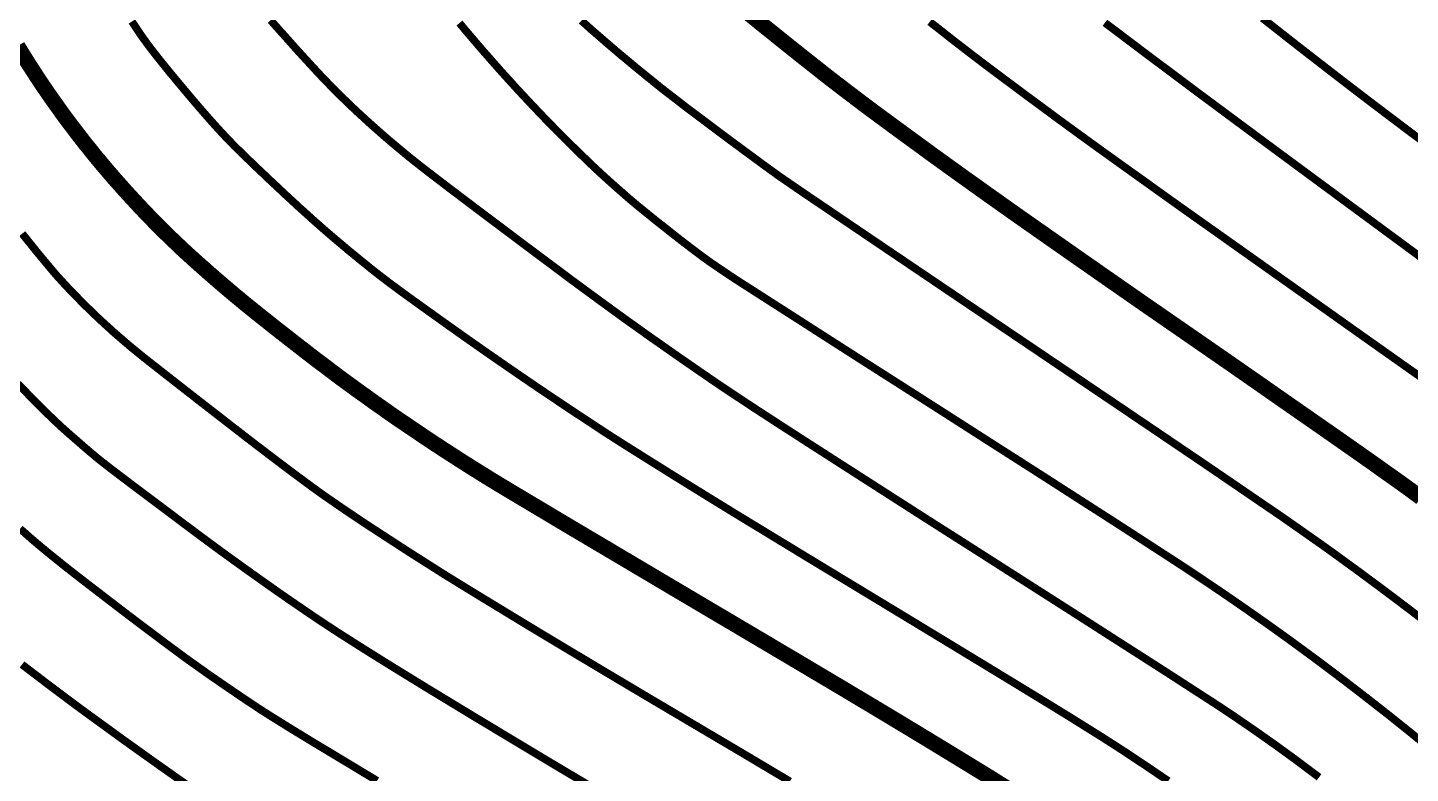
# Model space of a CAD drawing. Extents: x 36524600 to 36525730, y 2746759 to 2747713.
# Drawn here: x 36525120.3 to 36525133.72, y 2747486.42 to 2747493.66 of the extents above; entities that cross this region are included whole.
import ezdxf

# ---------------------------------------------------------------- set-up
doc = ezdxf.new("R2010")
doc.units = 0
doc.header["$LTSCALE"] = 1000
doc.header["$MEASUREMENT"] = 0
doc.layers.add('DGX', color=251, linetype='Continuous')

# ---------------------------------------------------------------- blocks, each defined once
blk = doc.blocks.new('dxt')
at = {"layer": 'DGX', "color": 253, "linetype": 'Continuous', "flags": 128}
for points, const_width in [([(36525133.866, 2747492.54), (36525133.691, 2747492.671), (36525133.517, 2747492.802), (36525133.343, 2747492.934), (36525133.169, 2747493.067), (36525132.996, 2747493.2), (36525132.823, 2747493.334), (36525132.65, 2747493.468), (36525132.473, 2747493.607), (36525132.285, 2747493.755)], 0.075), ([(36525130.757, 2747493.71), (36525131.145, 2747493.417), (36525131.662, 2747493.03), (36525132.309, 2747492.55), (36525133.085, 2747491.977), (36525133.991, 2747491.309)], 0.075), ([(36525129.057, 2747493.719), (36525129.175, 2747493.627), (36525129.281, 2747493.543), (36525129.377, 2747493.469), (36525129.473, 2747493.395), (36525129.581, 2747493.313), (36525129.701, 2747493.223), (36525129.832, 2747493.125), (36525129.975, 2747493.018), (36525130.13, 2747492.904), (36525130.296, 2747492.781), (36525130.474, 2747492.651), (36525130.71, 2747492.48), (36525131.049, 2747492.237), (36525131.491, 2747491.921), (36525132.037, 2747491.534), (36525132.686, 2747491.074), (36525133.438, 2747490.541), (36525134.293, 2747489.937)], 0.075), ([(36525127.289, 2747493.808), (36525127.402, 2747493.716), (36525127.517, 2747493.624), (36525127.627, 2747493.535), (36525127.733, 2747493.45), (36525127.835, 2747493.369), (36525127.934, 2747493.291), (36525128.027, 2747493.217), (36525128.117, 2747493.147), (36525128.203, 2747493.081), (36525128.292, 2747493.013), (36525128.392, 2747492.937), (36525128.503, 2747492.854), (36525128.625, 2747492.764), (36525128.758, 2747492.666), (36525128.902, 2747492.561), (36525129.056, 2747492.448), (36525129.222, 2747492.328), (36525129.407, 2747492.195), (36525129.62, 2747492.043), (36525129.861, 2747491.872), (36525130.13, 2747491.683), (36525130.427, 2747491.475), (36525130.752, 2747491.248), (36525131.105, 2747491.002), (36525131.487, 2747490.738), (36525131.864, 2747490.477), (36525132.205, 2747490.24), (36525132.51, 2747490.027), (36525132.78, 2747489.839), (36525133.014, 2747489.676), (36525133.212, 2747489.537), (36525133.374, 2747489.423), (36525133.5, 2747489.333), (36525133.609, 2747489.256), (36525133.717, 2747489.178), (36525133.824, 2747489.099)], 0.15), ([(36525133.818, 2747487.933), (36525133.701, 2747488.023), (36525133.583, 2747488.112), (36525133.465, 2747488.201), (36525133.346, 2747488.289), (36525133.228, 2747488.377), (36525133.108, 2747488.464), (36525132.989, 2747488.551), (36525132.869, 2747488.637), (36525132.748, 2747488.722), (36525132.627, 2747488.807), (36525132.48, 2747488.91), (36525132.279, 2747489.047), (36525132.026, 2747489.22), (36525131.72, 2747489.429), (36525131.361, 2747489.672), (36525130.949, 2747489.951), (36525130.484, 2747490.265), (36525129.966, 2747490.615), (36525129.453, 2747490.961), (36525129.002, 2747491.266), (36525128.613, 2747491.529), (36525128.285, 2747491.751), (36525128.02, 2747491.931), (36525127.816, 2747492.069), (36525127.675, 2747492.166), (36525127.595, 2747492.221), (36525127.544, 2747492.258), (36525127.487, 2747492.299), (36525127.424, 2747492.345), (36525127.355, 2747492.396), (36525127.28, 2747492.451), (36525127.199, 2747492.511), (36525127.112, 2747492.575), (36525127.02, 2747492.644), (36525126.928, 2747492.713), (36525126.842, 2747492.778), (36525126.761, 2747492.838), (36525126.687, 2747492.894), (36525126.62, 2747492.946), (36525126.558, 2747492.994), (36525126.502, 2747493.037), (36525126.452, 2747493.076), (36525126.406, 2747493.113), (36525126.36, 2747493.151), (36525126.313, 2747493.188), (36525126.267, 2747493.226), (36525126.221, 2747493.263), (36525126.175, 2747493.301), (36525126.13, 2747493.339), (36525126.084, 2747493.377), (36525126.038, 2747493.415), (36525125.993, 2747493.454), (36525125.948, 2747493.492), (36525125.903, 2747493.531), (36525125.858, 2747493.57), (36525125.813, 2747493.609), (36525125.768, 2747493.648), (36525125.724, 2747493.688), (36525125.676, 2747493.73)], 0.075), ([(36525124.493, 2747493.707), (36525124.575, 2747493.609), (36525124.657, 2747493.513), (36525124.738, 2747493.419), (36525124.819, 2747493.327), (36525124.899, 2747493.236), (36525124.98, 2747493.147), (36525125.059, 2747493.06), (36525125.139, 2747492.974), (36525125.22, 2747492.888), (36525125.3, 2747492.804), (36525125.381, 2747492.72), (36525125.463, 2747492.637), (36525125.545, 2747492.555), (36525125.628, 2747492.473), (36525125.711, 2747492.393), (36525125.794, 2747492.313), (36525125.879, 2747492.234), (36525125.964, 2747492.157), (36525126.051, 2747492.08), (36525126.138, 2747492.004), (36525126.226, 2747491.93), (36525126.316, 2747491.857), (36525126.406, 2747491.784), (36525126.493, 2747491.716), (36525126.572, 2747491.653), (36525126.644, 2747491.597), (36525126.709, 2747491.547), (36525126.767, 2747491.503), (36525126.817, 2747491.465), (36525126.859, 2747491.434), (36525126.895, 2747491.408), (36525126.926, 2747491.386), (36525126.958, 2747491.364), (36525126.99, 2747491.342), (36525127.021, 2747491.321), (36525127.053, 2747491.299), (36525127.085, 2747491.278), (36525127.117, 2747491.256), (36525127.15, 2747491.235), (36525127.21, 2747491.195), (36525127.329, 2747491.119), (36525127.505, 2747491.006), (36525127.738, 2747490.857), (36525128.029, 2747490.67), (36525128.377, 2747490.447), (36525128.783, 2747490.188), (36525129.246, 2747489.892), (36525129.714, 2747489.592), (36525130.135, 2747489.323), (36525130.508, 2747489.083), (36525130.834, 2747488.874), (36525131.112, 2747488.694), (36525131.343, 2747488.544), (36525131.526, 2747488.425), (36525131.661, 2747488.335), (36525131.773, 2747488.26), (36525131.884, 2747488.185), (36525131.995, 2747488.109), (36525132.106, 2747488.032), (36525132.216, 2747487.955), (36525132.326, 2747487.878), (36525132.435, 2747487.8), (36525132.545, 2747487.721), (36525132.653, 2747487.642), (36525132.762, 2747487.562), (36525132.869, 2747487.482), (36525132.977, 2747487.401), (36525133.084, 2747487.32), (36525133.191, 2747487.238), (36525133.297, 2747487.156), (36525133.403, 2747487.073), (36525133.509, 2747486.99), (36525133.614, 2747486.906), (36525133.719, 2747486.822), (36525133.823, 2747486.737)], 0.075), ([(36525122.661, 2747493.734), (36525122.732, 2747493.654), (36525122.81, 2747493.567), (36525122.89, 2747493.477), (36525122.965, 2747493.394), (36525123.035, 2747493.318), (36525123.1, 2747493.247), (36525123.161, 2747493.182), (36525123.217, 2747493.124), (36525123.268, 2747493.071), (36525123.314, 2747493.025), (36525123.358, 2747492.982), (36525123.403, 2747492.939), (36525123.447, 2747492.896), (36525123.492, 2747492.854), (36525123.537, 2747492.812), (36525123.583, 2747492.77), (36525123.628, 2747492.729), (36525123.674, 2747492.688), (36525123.721, 2747492.647), (36525123.767, 2747492.606), (36525123.814, 2747492.566), (36525123.861, 2747492.526), (36525123.908, 2747492.487), (36525123.956, 2747492.447), (36525124.003, 2747492.408), (36525124.051, 2747492.37), (36525124.109, 2747492.324), (36525124.185, 2747492.265), (36525124.28, 2747492.192), (36525124.394, 2747492.105), (36525124.526, 2747492.005), (36525124.677, 2747491.891), (36525124.847, 2747491.763), (36525125.036, 2747491.621), (36525125.228, 2747491.477), (36525125.408, 2747491.343), (36525125.575, 2747491.218), (36525125.731, 2747491.103), (36525125.874, 2747490.998), (36525126.006, 2747490.902), (36525126.125, 2747490.816), (36525126.232, 2747490.74), (36525126.332, 2747490.668), (36525126.434, 2747490.597), (36525126.535, 2747490.526), (36525126.636, 2747490.455), (36525126.738, 2747490.385), (36525126.84, 2747490.314), (36525126.942, 2747490.244), (36525127.044, 2747490.175), (36525127.173, 2747490.089), (36525127.353, 2747489.97), (36525127.585, 2747489.819), (36525127.87, 2747489.635), (36525128.206, 2747489.419), (36525128.594, 2747489.17), (36525129.034, 2747488.888), (36525129.527, 2747488.574), (36525130.018, 2747488.26), (36525130.455, 2747487.981), (36525130.837, 2747487.736), (36525131.165, 2747487.526), (36525131.439, 2747487.35), (36525131.658, 2747487.208), (36525131.824, 2747487.101), (36525131.934, 2747487.028), (36525132.018, 2747486.972), (36525132.101, 2747486.915), (36525132.184, 2747486.858), (36525132.267, 2747486.8), (36525132.349, 2747486.742), (36525132.431, 2747486.684), (36525132.512, 2747486.625), (36525132.593, 2747486.566), (36525132.674, 2747486.506), (36525132.755, 2747486.445), (36525132.835, 2747486.385)], 0.075), ([(36525131.372, 2747486.349), (36525131.266, 2747486.421), (36525131.16, 2747486.493), (36525131.053, 2747486.564), (36525130.946, 2747486.635), (36525130.838, 2747486.705), (36525130.73, 2747486.774), (36525130.599, 2747486.856), (36525130.423, 2747486.966), (36525130.202, 2747487.102), (36525129.935, 2747487.265), (36525129.623, 2747487.455), (36525129.266, 2747487.672), (36525128.864, 2747487.916), (36525128.417, 2747488.187), (36525127.966, 2747488.46), (36525127.555, 2747488.71), (36525127.182, 2747488.937), (36525126.849, 2747489.142), (36525126.555, 2747489.324), (36525126.301, 2747489.483), (36525126.085, 2747489.619), (36525125.908, 2747489.732), (36525125.751, 2747489.836), (36525125.591, 2747489.941), (36525125.43, 2747490.049), (36525125.266, 2747490.159), (36525125.102, 2747490.271), (36525124.935, 2747490.386), (36525124.766, 2747490.503), (36525124.596, 2747490.622), (36525124.432, 2747490.738), (36525124.283, 2747490.844), (36525124.148, 2747490.941), (36525124.027, 2747491.028), (36525123.921, 2747491.105), (36525123.829, 2747491.173), (36525123.751, 2747491.232), (36525123.688, 2747491.281), (36525123.632, 2747491.325), (36525123.577, 2747491.37), (36525123.521, 2747491.415), (36525123.466, 2747491.46), (36525123.411, 2747491.505), (36525123.357, 2747491.551), (36525123.302, 2747491.597), (36525123.248, 2747491.643), (36525123.192, 2747491.691), (36525123.134, 2747491.742), (36525123.073, 2747491.796), (36525123.01, 2747491.853), (36525122.943, 2747491.913), (36525122.874, 2747491.977), (36525122.802, 2747492.043), (36525122.728, 2747492.113), (36525122.654, 2747492.182), (36525122.586, 2747492.247), (36525122.521, 2747492.308), (36525122.462, 2747492.365), (36525122.407, 2747492.418), (36525122.357, 2747492.467), (36525122.311, 2747492.512), (36525122.271, 2747492.553), (36525122.23, 2747492.595), (36525122.186, 2747492.643), (36525122.137, 2747492.696), (36525122.084, 2747492.755), (36525122.028, 2747492.819), (36525121.967, 2747492.889), (36525121.903, 2747492.964), (36525121.834, 2747493.046), (36525121.766, 2747493.127), (36525121.702, 2747493.204), (36525121.644, 2747493.275), (36525121.59, 2747493.342), (36525121.541, 2747493.404), (36525121.497, 2747493.461), (36525121.458, 2747493.513), (36525121.424, 2747493.56), (36525121.39, 2747493.608), (36525121.354, 2747493.662), (36525121.314, 2747493.722)], 0.075), ([(36525120.205, 2747493.483), (36525120.243, 2747493.421), (36525120.281, 2747493.36), (36525120.319, 2747493.299), (36525120.359, 2747493.238), (36525120.398, 2747493.177), (36525120.438, 2747493.117), (36525120.479, 2747493.057), (36525120.52, 2747492.997), (36525120.562, 2747492.938), (36525120.604, 2747492.879), (36525120.646, 2747492.82), (36525120.689, 2747492.762), (36525120.733, 2747492.704), (36525120.776, 2747492.647), (36525120.821, 2747492.589), (36525120.865, 2747492.532), (36525120.911, 2747492.476), (36525120.956, 2747492.419), (36525121.002, 2747492.364), (36525121.049, 2747492.308), (36525121.096, 2747492.253), (36525121.143, 2747492.198), (36525121.191, 2747492.144), (36525121.239, 2747492.09), (36525121.288, 2747492.036), (36525121.337, 2747491.983), (36525121.386, 2747491.93), (36525121.436, 2747491.877), (36525121.486, 2747491.825), (36525121.537, 2747491.773), (36525121.588, 2747491.722), (36525121.639, 2747491.671), (36525121.691, 2747491.62), (36525121.744, 2747491.57), (36525121.796, 2747491.52), (36525121.849, 2747491.471), (36525121.903, 2747491.422), (36525121.956, 2747491.374), (36525122.011, 2747491.326), (36525122.065, 2747491.278), (36525122.119, 2747491.231), (36525122.17, 2747491.187), (36525122.219, 2747491.145), (36525122.266, 2747491.105), (36525122.311, 2747491.067), (36525122.354, 2747491.032), (36525122.394, 2747490.998), (36525122.432, 2747490.967), (36525122.472, 2747490.935), (36525122.516, 2747490.899), (36525122.565, 2747490.86), (36525122.62, 2747490.817), (36525122.678, 2747490.77), (36525122.742, 2747490.72), (36525122.811, 2747490.666), (36525122.885, 2747490.608), (36525122.961, 2747490.549), (36525123.037, 2747490.49), (36525123.114, 2747490.431), (36525123.191, 2747490.373), (36525123.268, 2747490.315), (36525123.345, 2747490.257), (36525123.423, 2747490.2), (36525123.501, 2747490.143), (36525123.58, 2747490.087), (36525123.658, 2747490.03), (36525123.737, 2747489.975), (36525123.816, 2747489.919), (36525123.895, 2747489.864), (36525123.975, 2747489.81), (36525124.055, 2747489.756), (36525124.135, 2747489.702), (36525124.215, 2747489.648), (36525124.296, 2747489.595), (36525124.377, 2747489.542), (36525124.458, 2747489.49), (36525124.539, 2747489.438), (36525124.621, 2747489.386), (36525124.703, 2747489.335), (36525124.785, 2747489.284), (36525124.895, 2747489.217), (36525125.062, 2747489.117), (36525125.285, 2747488.984), (36525125.563, 2747488.818), (36525125.899, 2747488.619), (36525126.29, 2747488.387), (36525126.737, 2747488.122), (36525127.241, 2747487.824), (36525127.751, 2747487.522), (36525128.217, 2747487.245), (36525128.64, 2747486.992), (36525129.019, 2747486.763), (36525129.354, 2747486.559), (36525129.646, 2747486.38), (36525129.894, 2747486.225)], 0.15), ([(36525127.7, 2747486.345), (36525127.272, 2747486.6), (36525126.8, 2747486.879), (36525126.327, 2747487.159), (36525125.895, 2747487.416), (36525125.504, 2747487.65), (36525125.153, 2747487.861), (36525124.844, 2747488.049), (36525124.575, 2747488.213), (36525124.346, 2747488.354), (36525124.159, 2747488.473), (36525123.997, 2747488.576), (36525123.846, 2747488.674), (36525123.706, 2747488.765), (36525123.576, 2747488.85), (36525123.458, 2747488.929), (36525123.35, 2747489.002), (36525123.253, 2747489.069), (36525123.166, 2747489.129), (36525123.08, 2747489.191), (36525122.982, 2747489.263), (36525122.872, 2747489.345), (36525122.752, 2747489.435), (36525122.619, 2747489.536), (36525122.475, 2747489.646), (36525122.32, 2747489.766), (36525122.154, 2747489.895), (36525121.99, 2747490.022), (36525121.844, 2747490.136), (36525121.716, 2747490.236), (36525121.606, 2747490.322), (36525121.513, 2747490.395), (36525121.438, 2747490.454), (36525121.381, 2747490.5), (36525121.342, 2747490.532), (36525121.311, 2747490.557), (36525121.281, 2747490.583), (36525121.251, 2747490.608), (36525121.221, 2747490.634), (36525121.191, 2747490.66), (36525121.161, 2747490.686), (36525121.131, 2747490.712), (36525121.102, 2747490.739), (36525121.072, 2747490.766), (36525121.043, 2747490.792), (36525121.014, 2747490.819), (36525120.985, 2747490.846), (36525120.956, 2747490.874), (36525120.928, 2747490.901), (36525120.899, 2747490.929), (36525120.871, 2747490.956), (36525120.843, 2747490.984), (36525120.815, 2747491.012), (36525120.787, 2747491.041), (36525120.759, 2747491.069), (36525120.732, 2747491.097), (36525120.704, 2747491.126), (36525120.677, 2747491.155), (36525120.65, 2747491.184), (36525120.622, 2747491.215), (36525120.59, 2747491.25), (36525120.556, 2747491.289), (36525120.519, 2747491.333), (36525120.48, 2747491.38), (36525120.437, 2747491.432), (36525120.391, 2747491.487), (36525120.343, 2747491.547), (36525120.295, 2747491.606), (36525120.25, 2747491.663)], 0.075), ([(36525126.048, 2747486.13), (36525125.508, 2747486.45), (36525125.019, 2747486.743), (36525124.581, 2747487.007), (36525124.194, 2747487.242), (36525123.857, 2747487.449), (36525123.57, 2747487.628), (36525123.334, 2747487.778), (36525123.149, 2747487.899), (36525122.988, 2747488.008), (36525122.826, 2747488.119), (36525122.663, 2747488.233), (36525122.499, 2747488.349), (36525122.333, 2747488.468), (36525122.166, 2747488.589), (36525121.998, 2747488.713), (36525121.829, 2747488.839), (36525121.668, 2747488.96), (36525121.524, 2747489.068), (36525121.398, 2747489.163), (36525121.289, 2747489.245), (36525121.198, 2747489.314), (36525121.124, 2747489.37), (36525121.068, 2747489.413), (36525121.029, 2747489.444), (36525120.997, 2747489.469), (36525120.962, 2747489.498), (36525120.923, 2747489.531), (36525120.88, 2747489.567), (36525120.835, 2747489.606), (36525120.786, 2747489.649), (36525120.733, 2747489.695), (36525120.677, 2747489.744), (36525120.618, 2747489.797), (36525120.557, 2747489.855), (36525120.492, 2747489.917), (36525120.426, 2747489.982), (36525120.356, 2747490.052), (36525120.284, 2747490.127), (36525120.209, 2747490.205)], 0.075), ([(36525123.694, 2747486.351), (36525123.348, 2747486.56), (36525123.062, 2747486.732), (36525122.838, 2747486.869), (36525122.674, 2747486.971), (36525122.57, 2747487.037), (36525122.498, 2747487.085), (36525122.425, 2747487.133), (36525122.353, 2747487.182), (36525122.281, 2747487.231), (36525122.209, 2747487.28), (36525122.137, 2747487.33), (36525122.065, 2747487.379), (36525121.994, 2747487.43), (36525121.919, 2747487.483), (36525121.838, 2747487.541), (36525121.75, 2747487.606), (36525121.655, 2747487.676), (36525121.554, 2747487.752), (36525121.446, 2747487.833), (36525121.331, 2747487.92), (36525121.209, 2747488.013), (36525121.09, 2747488.104), (36525120.981, 2747488.188), (36525120.882, 2747488.264), (36525120.794, 2747488.332), (36525120.717, 2747488.392), (36525120.65, 2747488.445), (36525120.594, 2747488.49), (36525120.548, 2747488.527), (36525120.507, 2747488.56), (36525120.467, 2747488.593), (36525120.427, 2747488.626), (36525120.387, 2747488.66), (36525120.347, 2747488.694), (36525120.308, 2747488.728), (36525120.269, 2747488.763), (36525120.229, 2747488.797)], 0.075), ([(36525121.887, 2747486.284), (36525121.729, 2747486.395), (36525121.559, 2747486.515), (36525121.388, 2747486.637), (36525121.223, 2747486.755), (36525121.065, 2747486.87), (36525120.912, 2747486.981), (36525120.766, 2747487.088), (36525120.627, 2747487.192), (36525120.494, 2747487.292), (36525120.367, 2747487.389), (36525120.248, 2747487.48)], 0.075)]:
    blk.add_lwpolyline(points, dxfattribs=dict(at, const_width=const_width))

msp = doc.modelspace()

# ---------------------------------------------------------------- block references
msp.add_blockref('dxt', (0, 0))

doc.saveas('drawing.dxf')
